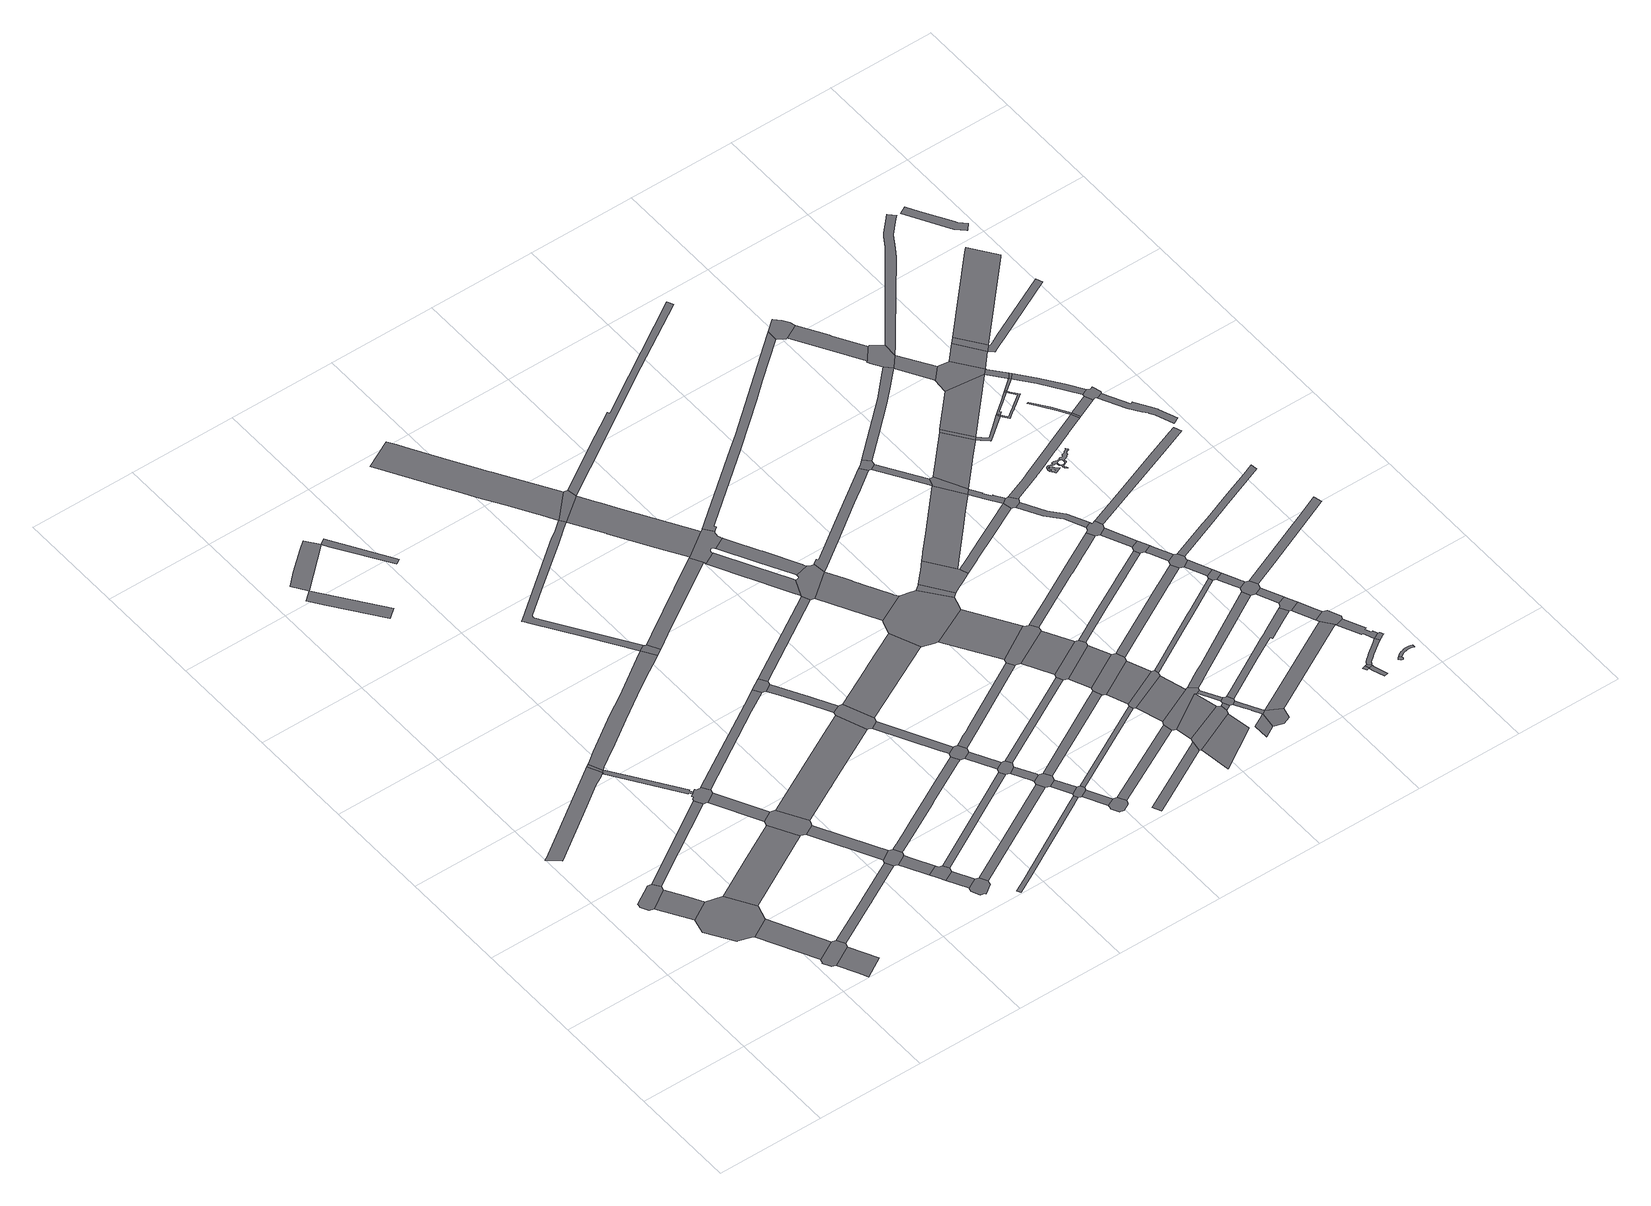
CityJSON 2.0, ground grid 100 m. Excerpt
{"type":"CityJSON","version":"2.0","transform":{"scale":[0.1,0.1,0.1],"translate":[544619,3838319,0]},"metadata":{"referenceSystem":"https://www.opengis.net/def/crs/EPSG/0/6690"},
"CityObjects":{
"road1":{"type":"Road","geometry":[{"type":"MultiSurface","lod":"1","boundaries":[[[0,1,2,3,4,5,6,7,8,9,10]]]}]},
"road2":{"type":"Road","attributes":{"RoadStructureAttribute.sectionType":"1"},"geometry":[{"type":"MultiSurface","lod":"1","boundaries":[[[11,7,6,12,13,14]]]}]},
"road3":{"type":"Road","geometry":[{"type":"MultiSurface","lod":"1","boundaries":[[[15,16,14,13,17,18,19,20,21,22,23,24,25,26,27,28]]]}]},
"road4":{"type":"Road","attributes":{"RoadStructureAttribute.sectionType":"1"},"geometry":[{"type":"MultiSurface","lod":"1","boundaries":[[[24,23,29,30]]]}]},
"road5":{"type":"Road","geometry":[{"type":"MultiSurface","lod":"1","boundaries":[[[30,29,31,32,33,34,35,36,37,38,39,40]]]}]},
"road6":{"type":"Road","attributes":{"RoadStructureAttribute.sectionType":"1"},"geometry":[{"type":"MultiSurface","lod":"1","boundaries":[[[41,42,43,44,45,46,47,48,49,50,51,52,53]]]}]},
"road7":{"type":"Road","attributes":{"RoadStructureAttribute.sectionType":"1"},"geometry":[{"type":"MultiSurface","lod":"1","boundaries":[[[37,36,54,55,56]]]}]},
"road8":{"type":"Road","attributes":{"RoadStructureAttribute.sectionType":"1"},"geometry":[{"type":"MultiSurface","lod":"1","boundaries":[[[57,58,59,10,9,60,61]]]}]},
"road9":{"type":"Road","attributes":{"RoadStructureAttribute.sectionType":"1"},"geometry":[{"type":"MultiSurface","lod":"1","boundaries":[[[62,63,28,27,64]]]}]},
"road10":{"type":"Road","geometry":[{"type":"MultiSurface","lod":"1","boundaries":[[[65,41,53,66]]]}]},
"road11":{"type":"Road","attributes":{"RoadStructureAttribute.sectionType":"1"},"geometry":[{"type":"MultiSurface","lod":"1","boundaries":[[[67,68,69,40,39,70,71,72,73]]]}]},
"road12":{"type":"Road","attributes":{"RoadStructureAttribute.sectionType":"7"},"geometry":[{"type":"MultiSurface","lod":"1","boundaries":[[[74,75,76,77,78,66,53,79,80,81,82,83,84]]]}]},
"road13":{"type":"Road","geometry":[{"type":"MultiSurface","lod":"1","boundaries":[[[85,86,87,88,89,90,84,83,91,92,93,94,95,57,61,96,97,98,99,100,101,102]]]}]},
"road14":{"type":"Road","attributes":{"RoadStructureAttribute.sectionType":"1"},"geometry":[{"type":"MultiSurface","lod":"1","boundaries":[[[98,97,103,104]]]}]},
"road15":{"type":"Road","attributes":{"RoadStructureAttribute.sectionType":"1"},"geometry":[{"type":"MultiSurface","lod":"1","boundaries":[[[105,106,107,108,109]]]}]},
"road16":{"type":"Road","geometry":[{"type":"MultiSurface","lod":"1","boundaries":[[[110,111,104,103,112,113,62,64,114,115,116,117,118,119,120]]]}]},
"road17":{"type":"Road","attributes":{"RoadStructureAttribute.sectionType":"1"},"geometry":[{"type":"MultiSurface","lod":"1","boundaries":[[[121,122,123,124,108,125]]]}]},
"road18":{"type":"Road","attributes":{"RoadStructureAttribute.sectionType":"1"},"geometry":[{"type":"MultiSurface","lod":"1","boundaries":[[[126,116,115,127,128]]]}]},
"road19":{"type":"Road","geometry":[{"type":"MultiSurface","lod":"1","boundaries":[[[129,128,127,130,67,73,131,132,133,134,135,136]]]}]},
"road20":{"type":"Road","attributes":{"RoadStructureAttribute.sectionType":"1"},"geometry":[{"type":"MultiSurface","lod":"1","boundaries":[[[137,133,132,138,139,140]]]}]},
"road21":{"type":"Road","attributes":{"RoadStructureAttribute.sectionType":"1"},"geometry":[{"type":"MultiSurface","lod":"1","boundaries":[[[141,142,143,144,145,146,147,65,66,148,149,150,151,152,153,154,155,156]]]}]},
"road22":{"type":"Road","geometry":[{"type":"MultiSurface","lod":"1","boundaries":[[[157,158,159,140,139,160,161,162,163,164,165,166]]]}]},
"road23":{"type":"Road","attributes":{"RoadStructureAttribute.sectionType":"1"},"geometry":[{"type":"MultiSurface","lod":"1","boundaries":[[[162,161,167,168]]]}]},
"road24":{"type":"Road","geometry":[{"type":"MultiSurface","lod":"1","boundaries":[[[169,168,167,170,171,172,173,174,175,176,177,178,179]]]}]},
"road25":{"type":"Road","attributes":{"RoadStructureAttribute.sectionType":"1"},"geometry":[{"type":"MultiSurface","lod":"1","boundaries":[[[180,181,182,183,125]]]}]},
"road26":{"type":"Road","attributes":{"RoadStructureAttribute.sectionType":"1"},"geometry":[{"type":"MultiSurface","lod":"1","boundaries":[[[184,185,186,187,102,101,188,189,190,191]]]}]},
"road27":{"type":"Road","attributes":{"RoadStructureAttribute.sectionType":"1"},"geometry":[{"type":"MultiSurface","lod":"1","boundaries":[[[192,193,194,120,119,195,196,197,198,199]]]}]},
"road28":{"type":"Road","attributes":{"RoadStructureAttribute.sectionType":"1"},"geometry":[{"type":"MultiSurface","lod":"1","boundaries":[[[200,201,202,203,204,205,206,207,208,209,210,211,212,213,214,136,135,215,216,217,218,219,220,221,222,223,224]]]}]},
"road29":{"type":"Road","attributes":{"RoadStructureAttribute.sectionType":"1"},"geometry":[{"type":"MultiSurface","lod":"1","boundaries":[[[225,226,166,165,227]]]}]},
"road30":{"type":"Road","geometry":[{"type":"MultiSurface","lod":"1","boundaries":[[[228,229,230,141,156,231,232]]]}]},
"road31":{"type":"Road","attributes":{"RoadStructureAttribute.sectionType":"1"},"geometry":[{"type":"MultiSurface","lod":"1","boundaries":[[[233,179,178,234]]]}]},
"road32":{"type":"Road","attributes":{"RoadStructureAttribute.sectionType":"1"},"geometry":[{"type":"MultiSurface","lod":"1","boundaries":[[[235,236,237,238,239,240,241,242,141,230,243,244,245,246,247,248,249,250,251,252,253,254,255,256,257,258]]]}]},
"road33":{"type":"Road","attributes":{"RoadStructureAttribute.sectionType":"1"},"geometry":[{"type":"MultiSurface","lod":"1","boundaries":[[[259,260,261,262,263,264,265,266,267]]]}]},
"road34":{"type":"Road","geometry":[{"type":"MultiSurface","lod":"1","boundaries":[[[268,184,191,269,270,271]]]}]},
"road35":{"type":"Road","attributes":{"RoadStructureAttribute.sectionType":"1"},"geometry":[{"type":"MultiSurface","lod":"1","boundaries":[[[272,273,274,275,270,269,276,277,278,279,280]]]}]},
"road36":{"type":"Road","geometry":[{"type":"MultiSurface","lod":"1","boundaries":[[[281,282,280,279,283,192,199,284,285,286,287,288,289,290,291]]]}]},
"road37":{"type":"Road","attributes":{"RoadStructureAttribute.sectionType":"1"},"geometry":[{"type":"MultiSurface","lod":"1","boundaries":[[[292,293,287,286,294,295,296,297]]]}]},
"road38":{"type":"Road","geometry":[{"type":"MultiSurface","lod":"1","boundaries":[[[297,296,200,224,298,299,300,301,302]]]}]},
"road39":{"type":"Road","attributes":{"RoadStructureAttribute.sectionType":"1"},"geometry":[{"type":"MultiSurface","lod":"1","boundaries":[[[303,304,305,306,307,232,231,308,309,310]]]}]},
"road40":{"type":"Road","attributes":{"RoadStructureAttribute.sectionType":"1"},"geometry":[{"type":"MultiSurface","lod":"1","boundaries":[[[299,298,311,312]]]}]},
"road41":{"type":"Road","geometry":[{"type":"MultiSurface","lod":"1","boundaries":[[[312,311,313,225,227,314,315,316,317,318,319]]]}]},
"road42":{"type":"Road","attributes":{"RoadStructureAttribute.sectionType":"1"},"geometry":[{"type":"MultiSurface","lod":"1","boundaries":[[[320,316,315,321,322,323]]]}]},
"road43":{"type":"Road","attributes":{"function":"3","RoadStructureAttribute.sectionType":"1"},"geometry":[{"type":"MultiSurface","lod":"1","boundaries":[[[324,325,326,327,328,329,330,331,332,333,334,335,336,337,338,339,340]]]}]},
"road44":{"type":"Road","geometry":[{"type":"MultiSurface","lod":"1","boundaries":[[[323,322,341,233,234,342,343,344,345,346]]]}]},
"road45":{"type":"Road","attributes":{"RoadStructureAttribute.sectionType":"1"},"geometry":[{"type":"MultiSurface","lod":"1","boundaries":[[[344,343,347,348]]]}]},
"road46":{"type":"Road","attributes":{"RoadStructureAttribute.sectionType":"1"},"geometry":[{"type":"MultiSurface","lod":"1","boundaries":[[[349,350,351,268,271,352]]]}]},
"road47":{"type":"Road","geometry":[{"type":"MultiSurface","lod":"1","boundaries":[[[348,347,259,267,353,354,355,356,357]]]}]},
"road48":{"type":"Road","attributes":{"RoadStructureAttribute.sectionType":"1"},"geometry":[{"type":"MultiSurface","lod":"1","boundaries":[[[355,354,358,359]]]}]},
"road49":{"type":"Road","geometry":[{"type":"MultiSurface","lod":"1","boundaries":[[[360,359,358,361,362,363,364,365,366,367,368,369,370,371]]]}]},
"road50":{"type":"Road","attributes":{"RoadStructureAttribute.sectionType":"1"},"geometry":[{"type":"MultiSurface","lod":"1","boundaries":[[[372,373,374,375,291,290,376,377]]]}]},
"road51":{"type":"Road","geometry":[{"type":"MultiSurface","lod":"1","boundaries":[[[340,339,235,258,378,379]]]}]},
"road52":{"type":"Road","attributes":{"function":"3","RoadStructureAttribute.sectionType":"1"},"geometry":[{"type":"MultiSurface","lod":"1","boundaries":[[[380,381,382,383,378,258,384,385,386,387,388,389,390]]]}]},
"road53":{"type":"Road","attributes":{"RoadStructureAttribute.sectionType":"1"},"geometry":[{"type":"MultiSurface","lod":"1","boundaries":[[[391,392,393,394,395,396,302,301,397,398]]]}]},
"road54":{"type":"Road","geometry":[{"type":"MultiSurface","lod":"1","boundaries":[[[399,400,401,402,403,404,405,406,407,408,409,410]]]}]},
"road55":{"type":"Road","attributes":{"RoadStructureAttribute.sectionType":"1"},"geometry":[{"type":"MultiSurface","lod":"1","boundaries":[[[411,412,319,318,413,414,415]]]}]},
"road56":{"type":"Road","geometry":[{"type":"MultiSurface","lod":"1","boundaries":[[[416,417,418,390,389,419,303,310,420,421,422,403,402,423,424,425,426,427,428,429,430,431,432,433,434,435,436,437,438,439,440,441,442,443,444,445]]]}]},
"road57":{"type":"Road","attributes":{"RoadStructureAttribute.sectionType":"1"},"geometry":[{"type":"MultiSurface","lod":"1","boundaries":[[[446,447,448,346,345,449,450,451]]]}]},
"road58":{"type":"Road","attributes":{"RoadStructureAttribute.sectionType":"1"},"geometry":[{"type":"MultiSurface","lod":"1","boundaries":[[[452,453,357,356,454]]]}]},
"road59":{"type":"Road","attributes":{"RoadStructureAttribute.sectionType":"1"},"geometry":[{"type":"MultiSurface","lod":"1","boundaries":[[[455,456,371,370,457]]]}]},
"road60":{"type":"Road","attributes":{"RoadStructureAttribute.sectionType":"1"},"geometry":[{"type":"MultiSurface","lod":"1","boundaries":[[[458,459,460,461,462,463]]]}]},
"road61":{"type":"Road","geometry":[{"type":"MultiSurface","lod":"1","boundaries":[[[464,465,466,467,468,469,470,471,472,473,434,433,474,475,476,477,478]]]}]},
"road62":{"type":"Road","geometry":[{"type":"MultiSurface","lod":"1","boundaries":[[[479,480,481,482,483,484,478,477,485,486,487,488,489,490,410,409,349,352,491,492,493]]]}]},
"road63":{"type":"Road","attributes":{"function":"3","RoadStructureAttribute.sectionType":"1"},"geometry":[{"type":"MultiSurface","lod":"1","boundaries":[[[494,495,496,497,498,499,500,501,492,491,502,503]]]}]},
"road64":{"type":"Road","geometry":[{"type":"MultiSurface","lod":"1","boundaries":[[[504,503,502,505,506,372,377,507,508,509,510,511,512]]]}]},
"road65":{"type":"Road","attributes":{"function":"3","RoadStructureAttribute.sectionType":"1"},"geometry":[{"type":"MultiSurface","lod":"1","boundaries":[[[509,508,513,514]]]}]},
"road66":{"type":"Road","geometry":[{"type":"MultiSurface","lod":"1","boundaries":[[[515,516,514,513,517,518,391,398,519,520,521,522,523]]]}]},
"road67":{"type":"Road","attributes":{"function":"3","RoadStructureAttribute.sectionType":"1"},"geometry":[{"type":"MultiSurface","lod":"1","boundaries":[[[521,520,524,525]]]}]},
"road68":{"type":"Road","attributes":{"RoadStructureAttribute.sectionType":"1"},"geometry":[{"type":"MultiSurface","lod":"1","boundaries":[[[526,527,512,511,528]]]}]},
"road69":{"type":"Road","geometry":[{"type":"MultiSurface","lod":"1","boundaries":[[[525,524,411,415,529,530,531,532,533]]]}]},
"road70":{"type":"Road","attributes":{"function":"3","RoadStructureAttribute.sectionType":"1"},"geometry":[{"type":"MultiSurface","lod":"1","boundaries":[[[534,535,536,537,538]]]}]},
"road71":{"type":"Road","attributes":{"function":"3","RoadStructureAttribute.sectionType":"1"},"geometry":[{"type":"MultiSurface","lod":"1","boundaries":[[[531,530,539,540]]]}]},
"road72":{"type":"Road","geometry":[{"type":"MultiSurface","lod":"1","boundaries":[[[541,542,458,463,536,535,543,544]]]}]},
"road73":{"type":"Road","geometry":[{"type":"MultiSurface","lod":"1","boundaries":[[[545,540,539,446,451,546,547,548,549,550]]]}]},
"road74":{"type":"Road","attributes":{"function":"3","RoadStructureAttribute.sectionType":"1"},"geometry":[{"type":"MultiSurface","lod":"1","boundaries":[[[548,547,551,552]]]}]},
"road75":{"type":"Road","attributes":{"function":"3","RoadStructureAttribute.sectionType":"1"},"geometry":[{"type":"MultiSurface","lod":"1","boundaries":[[[553,554,555,556]]]}]},
"road76":{"type":"Road","geometry":[{"type":"MultiSurface","lod":"1","boundaries":[[[552,551,452,454,554,553,557,558]]]}]},
"road77":{"type":"Road","attributes":{"function":"3","RoadStructureAttribute.sectionType":"1"},"geometry":[{"type":"MultiSurface","lod":"1","boundaries":[[[559,560,561,562,542,541]]]}]},
"road78":{"type":"Road","geometry":[{"type":"MultiSurface","lod":"1","boundaries":[[[563,564,556,555,455,457,565,562,561,566,567,568,569]]]}]},
"road79":{"type":"Road","geometry":[{"type":"MultiSurface","lod":"1","boundaries":[[[570,571,572,526,528,573,574,575,576,577,578]]]}]},
"road80":{"type":"Road","attributes":{"RoadStructureAttribute.sectionType":"1"},"geometry":[{"type":"MultiSurface","lod":"1","boundaries":[[[579,580,581,582,583,584,585,493,492,586,587,588,589,590,591,592,593]]]}]},
"road81":{"type":"Road","attributes":{"RoadStructureAttribute.sectionType":"1"},"geometry":[{"type":"MultiSurface","lod":"1","boundaries":[[[594,595,596,597,598,599,379,378,600,601,602,603]]]}]},
"road82":{"type":"Road","attributes":{"RoadStructureAttribute.sectionType":"1"},"geometry":[{"type":"MultiSurface","lod":"1","boundaries":[[[604,544,543,605]]]}]},
"road83":{"type":"Road","attributes":{"RoadStructureAttribute.sectionType":"1"},"geometry":[{"type":"MultiSurface","lod":"1","boundaries":[[[606,607,608,609,610,611]]]}]},
"road84":{"type":"Road","geometry":[{"type":"MultiSurface","lod":"1","boundaries":[[[612,613,567,566,614,615,616,617,618]]]}]},
"road85":{"type":"Road","geometry":[{"type":"MultiSurface","lod":"1","boundaries":[[[619,620,618,617,604,605,621,622,623,624]]]}]},
"road86":{"type":"Road","attributes":{"RoadStructureAttribute.sectionType":"1"},"geometry":[{"type":"MultiSurface","lod":"1","boundaries":[[[625,622,621,626,627,628,606,629]]]}]},
"road87":{"type":"Road","geometry":[{"type":"MultiSurface","lod":"1","boundaries":[[[629,606,611,630,631,632]]]}]},
"road88":{"type":"Road","attributes":{"RoadStructureAttribute.sectionType":"1"},"geometry":[{"type":"MultiSurface","lod":"1","boundaries":[[[633,634,635,636,637,638,639,640,416,445,641,642,643,644,645,646,647,648,649,650]]]}]},
"road89":{"type":"Road","attributes":{"RoadStructureAttribute.sectionType":"1"},"geometry":[{"type":"MultiSurface","lod":"1","boundaries":[[[651,652,653,654,655,570,578,656,657,658,659,660]]]}]},
"road90":{"type":"Road","attributes":{"RoadStructureAttribute.sectionType":"1"},"geometry":[{"type":"MultiSurface","lod":"1","boundaries":[[[661,662,663,664,523,522,665,666,667,668,669,670,671,672]]]}]},
"road91":{"type":"Road","attributes":{"RoadStructureAttribute.sectionType":"1"},"geometry":[{"type":"MultiSurface","lod":"1","boundaries":[[[673,674,675,676,677,678,576,575,679,680,681,682]]]}]},
"road92":{"type":"Road","attributes":{"RoadStructureAttribute.sectionType":"1"},"geometry":[{"type":"MultiSurface","lod":"1","boundaries":[[[683,684,685,686,687,533,532,688,689,690,691,692]]]}]},
"road93":{"type":"Road","geometry":[{"type":"MultiSurface","lod":"1","boundaries":[[[693,694,579,593,695,696,697,698,699,700,701,702,703]]]}]},
"road94":{"type":"Road","attributes":{"RoadStructureAttribute.sectionType":"1"},"geometry":[{"type":"MultiSurface","lod":"1","boundaries":[[[704,705,706,707,550,549,708,709,710]]]}]},
"road95":{"type":"Road","attributes":{"RoadStructureAttribute.sectionType":"1"},"geometry":[{"type":"MultiSurface","lod":"1","boundaries":[[[711,712,713,714,715,716,558,557,717,718,719,720,721]]]}]},
"road96":{"type":"Road","attributes":{"RoadStructureAttribute.sectionType":"1"},"geometry":[{"type":"MultiSurface","lod":"1","boundaries":[[[722,723,724,725,726,727,728,729,730,563,569,731,732,733,734]]]}]},
"road97":{"type":"Road","attributes":{"RoadStructureAttribute.sectionType":"1"},"geometry":[{"type":"MultiSurface","lod":"1","boundaries":[[[735,701,700,736,737,738,739]]]}]},
"road98":{"type":"Road","attributes":{"RoadStructureAttribute.sectionType":"1"},"geometry":[{"type":"MultiSurface","lod":"1","boundaries":[[[740,741,742,743,744,745,746,624,623,747,748,749,750,751]]]}]},
"road99":{"type":"Road","geometry":[{"type":"MultiSurface","lod":"1","boundaries":[[[752,739,738,651,660,753,754]]]}]},
"road100":{"type":"Road","attributes":{"RoadStructureAttribute.sectionType":"1"},"geometry":[{"type":"MultiSurface","lod":"1","boundaries":[[[755,756,757,629,632,758,759]]]}]},
"road101":{"type":"Road","attributes":{"RoadStructureAttribute.sectionType":"1"},"geometry":[{"type":"MultiSurface","lod":"1","boundaries":[[[760,761,762,763,764,765,766,767,753,660,768,673,769]]]}]},
"road102":{"type":"Road","geometry":[{"type":"MultiSurface","lod":"1","boundaries":[[[770,769,673,682,771,772,773,774,775,776,777,778]]]}]},
"road103":{"type":"Road","attributes":{"RoadStructureAttribute.sectionType":"1"},"geometry":[{"type":"MultiSurface","lod":"1","boundaries":[[[779,780,774,773,781,782,783,784,785]]]}]},
"road104":{"type":"Road","attributes":{"RoadStructureAttribute.sectionType":"1"},"geometry":[{"type":"MultiSurface","lod":"1","boundaries":[[[786,754,753,787,788,789,790]]]}]},
"road105":{"type":"Road","geometry":[{"type":"MultiSurface","lod":"1","boundaries":[[[791,785,784,792,661,672,793,794,795,796,797]]]}]},
"road106":{"type":"Road","geometry":[{"type":"MultiSurface","lod":"1","boundaries":[[[798,799,800,801]]]}]},
"road107":{"type":"Road","attributes":{"RoadStructureAttribute.sectionType":"1"},"geometry":[{"type":"MultiSurface","lod":"1","boundaries":[[[802,803,804,693,703,805,806,807,808,809]]]}]},
"road108":{"type":"Road","attributes":{"RoadStructureAttribute.sectionType":"1"},"geometry":[{"type":"MultiSurface","lod":"1","boundaries":[[[794,793,810,811]]]}]},
"road109":{"type":"Road","attributes":{"RoadStructureAttribute.sectionType":"1"},"geometry":[{"type":"MultiSurface","lod":"1","boundaries":[[[812,813,814,801,815,816,817,818]]]}]},
"road110":{"type":"Road","geometry":[{"type":"MultiSurface","lod":"1","boundaries":[[[811,810,819,820,683,692,821,822,823]]]}]},
"road111":{"type":"Road","geometry":[{"type":"MultiSurface","lod":"1","boundaries":[[[824,798,801,814,825]]]}]},
"road112":{"type":"Road","attributes":{"RoadStructureAttribute.sectionType":"1"},"geometry":[{"type":"MultiSurface","lod":"1","boundaries":[[[826,827,823,822,828,829,830,831,832]]]}]},
"road113":{"type":"Road","geometry":[{"type":"MultiSurface","lod":"1","boundaries":[[[832,831,833,704,710,834,835,836,837,838]]]}]},
"road114":{"type":"Road","attributes":{"RoadStructureAttribute.sectionType":"1"},"geometry":[{"type":"MultiSurface","lod":"1","boundaries":[[[839,840,835,834,841,842,843]]]}]},
"road115":{"type":"Road","geometry":[{"type":"MultiSurface","lod":"1","boundaries":[[[843,842,711,721,844,845,846]]]}]},
"road116":{"type":"Road","attributes":{"RoadStructureAttribute.sectionType":"1"},"geometry":[{"type":"MultiSurface","lod":"1","boundaries":[[[847,848,849,846,845,850,851,852]]]}]},
"road117":{"type":"Road","geometry":[{"type":"MultiSurface","lod":"1","boundaries":[[[853,852,851,854,855,722,734,856,857,858,859,860]]]}]},
"road118":{"type":"Road","attributes":{"RoadStructureAttribute.sectionType":"1"},"geometry":[{"type":"MultiSurface","lod":"1","boundaries":[[[861,862,863,864,865,866,824,825,867,868,869,870,871,872,873]]]}]},
"road119":{"type":"Road","geometry":[{"type":"MultiSurface","lod":"1","boundaries":[[[874,786,790,875]]]}]},
"road120":{"type":"Road","attributes":{"RoadStructureAttribute.sectionType":"1"},"geometry":[{"type":"MultiSurface","lod":"1","boundaries":[[[857,856,876,877]]]}]},
"road121":{"type":"Road","geometry":[{"type":"MultiSurface","lod":"1","boundaries":[[[877,876,878,879,740,751,880,881,882,883]]]}]},
"road122":{"type":"Road","attributes":{"RoadStructureAttribute.sectionType":"1"},"geometry":[{"type":"MultiSurface","lod":"1","boundaries":[[[884,881,880,885,886]]]}]},
"road123":{"type":"Road","geometry":[{"type":"MultiSurface","lod":"1","boundaries":[[[887,888,889,890,891,892,893,894,895,896,897]]]}]},
"road124":{"type":"Road","geometry":[{"type":"MultiSurface","lod":"1","boundaries":[[[898,886,885,755,759,899,900,901,902,903]]]}]},
"road125":{"type":"Road","attributes":{"RoadStructureAttribute.sectionType":"1"},"geometry":[{"type":"MultiSurface","lod":"1","boundaries":[[[904,905,906,907,908,900,899,909,910,911,861,912]]]}]},
"road126":{"type":"Road","geometry":[{"type":"MultiSurface","lod":"1","boundaries":[[[913,633,650,914,915,916,917,918,919]]]}]},
"road127":{"type":"Road","attributes":{"RoadStructureAttribute.sectionType":"1"},"geometry":[{"type":"MultiSurface","lod":"1","boundaries":[[[920,921,922,923,924,925,926,927,928,929,930,887,897,931,932,933,934,935,936,937,938,939,940,941,942,943,944]]]}]},
"road128":{"type":"Road","geometry":[{"type":"MultiSurface","lod":"1","boundaries":[[[912,861,873,945,946,947,948,949]]]}]},
"road129":{"type":"Road","attributes":{"RoadStructureAttribute.sectionType":"1"},"geometry":[{"type":"MultiSurface","lod":"1","boundaries":[[[950,951,952,953,875,790,954,955,956,957,958]]]}]},
"road130":{"type":"Road","attributes":{"RoadStructureAttribute.sectionType":"1"},"geometry":[{"type":"MultiSurface","lod":"1","boundaries":[[[959,960,961,962,963,964,778,777,965,966,967,968,969,970,971,972,973,974,975,976,977]]]}]},
"road131":{"type":"Road","attributes":{"RoadStructureAttribute.sectionType":"7"},"geometry":[{"type":"MultiSurface","lod":"1","boundaries":[[[978,979,917,916,980,981,982,983]]]}]},
"road132":{"type":"Road","geometry":[{"type":"MultiSurface","lod":"1","boundaries":[[[984,985,986,987,988,989,990,991,992,993,994,995,996,997,998,999,1000,1001,1002,1003,1004,1005,1006,1007,1008,1009,1010,1011,1012,1013,1014,1015,1016,1017,1018,1019,1020,1021,1022,1023,1024,1025,1026,1027,1028,1029,1030,1031,1032,1033,1034,1035,1036,1037,1038,1039,1040,1041,1042,1043,1044,1045,1046,1047,1048,1049,1050,1051,1052,1053,1054,1055,1056,1057,1058,1059,1060,1061,1062,1063,1064,1065,1066,1067,1068,1069,1070,1071,1072,1073,1074,1075,1076,1077,1078,1079,1080,1081,1082,1083,1084,1085,1086,1087,1088,1089,1090,1091,1092,1093,1094,1095,1096,1097,1098,1099,1100,1101,1102,1103,1104,1105,1106,1107,1108,1109,1110,1111,1112,1113,1114,1115,1116,1117,1118,1119,1120,1121,1122,1123,1124,1125,1126,1127,1128,1129,1130,1131,1132,1133,1134,1135,1136,1137,1138,1139,1140,1141,1142,1143,1144,1145,1146,1147,1148,1149,1150,1151],[1152,1153,1154,1155,1156,1157,1158,1159,1160,1161,1162,1163,1164,1165,1166,1167,1168,1169,1170,1171,1172,1173,1174,1175,1176,1177,1178,1179,1180,1181,1182,1183,1184]]]}]},
"road133":{"type":"Road","attributes":{"RoadStructureAttribute.sectionType":"1"},"geometry":[{"type":"MultiSurface","lod":"1","boundaries":[[[1185,874,875,1186,1187,1188,1189,1190]]]}]},
"road134":{"type":"Road","geometry":[{"type":"MultiSurface","lod":"1","boundaries":[[[1191,1192,983,982,1193,1194,802,809,1195,1196,1197]]]}]},
"road135":{"type":"Road","geometry":[{"type":"MultiSurface","lod":"1","boundaries":[[[1198,950,958,1199]]]}]},
"road136":{"type":"Road","attributes":{"RoadStructureAttribute.sectionType":"1"},"geometry":[{"type":"MultiSurface","lod":"1","boundaries":[[[1200,1195,809,1201,1202,1203,1204]]]}]},
"road137":{"type":"Road","attributes":{"RoadStructureAttribute.sectionType":"1"},"geometry":[{"type":"MultiSurface","lod":"1","boundaries":[[[1205,1206,1207,1208,1209,797,796,1210,1211,1212]]]}]},
"road138":{"type":"Road","attributes":{"RoadStructureAttribute.sectionType":"1"},"geometry":[{"type":"MultiSurface","lod":"1","boundaries":[[[1213,1214,1215,1198,1199,1216,1217,1218,1219,1220]]]}]},
"road139":{"type":"Road","attributes":{"RoadStructureAttribute.sectionType":"1"},"geometry":[{"type":"MultiSurface","lod":"1","boundaries":[[[1221,1222,1223,1224,1225,1226,1227,1228,1220,1229,1230,1231,1232,1233,1234,1235,1199,958]]]}]},
"road140":{"type":"Road","attributes":{"RoadStructureAttribute.sectionType":"1"},"geometry":[{"type":"MultiSurface","lod":"1","boundaries":[[[1236,1237,1238,1239,1240,838,837,1241,1242,1243,1244]]]}]},
"road141":{"type":"Road","geometry":[{"type":"MultiSurface","lod":"1","boundaries":[[[1245,1204,1203,1246,1185,1190,1247,1248]]]}]},
"road142":{"type":"Road","attributes":{"RoadStructureAttribute.sectionType":"1"},"geometry":[{"type":"MultiSurface","lod":"1","boundaries":[[[1249,1250,1251,1252,1253,1254,860,859,1255,1256,1257,1258]]]}]},
"road143":{"type":"Road","geometry":[{"type":"MultiSurface","lod":"1","boundaries":[[[1259,1213,1220,1228]]]}]},
"road144":{"type":"Road","geometry":[{"type":"MultiSurface","lod":"1","boundaries":[[[1260,1261,1262,1263,1264,1265,959,1266]]]}]},
"road145":{"type":"Road","attributes":{"RoadStructureAttribute.sectionType":"1"},"geometry":[{"type":"MultiSurface","lod":"1","boundaries":[[[1267,1259,1228,1268,1269]]]}]},
"road146":{"type":"Road","geometry":[{"type":"MultiSurface","lod":"1","boundaries":[[[1266,959,977,1270]]]}]},
"road147":{"type":"Road","attributes":{"RoadStructureAttribute.sectionType":"1"},"geometry":[{"type":"MultiSurface","lod":"1","boundaries":[[[1271,1272,1247,1190,1273,1267,1274]]]}]},
"road148":{"type":"Road","attributes":{"RoadStructureAttribute.sectionType":"1"},"geometry":[{"type":"MultiSurface","lod":"1","boundaries":[[[1275,1248,1247,1276]]]}]},
"road149":{"type":"Road","geometry":[{"type":"MultiSurface","lod":"1","boundaries":[[[1274,1267,1269,1277]]]}]},
"road150":{"type":"Road","attributes":{"RoadStructureAttribute.sectionType":"1"},"geometry":[{"type":"MultiSurface","lod":"1","boundaries":[[[1278,1279,1266,1270,1280]]]}]},
"road151":{"type":"Road","geometry":[{"type":"MultiSurface","lod":"1","boundaries":[[[1281,1275,1276,1282,1283]]]}]},
"road152":{"type":"Road","attributes":{"RoadStructureAttribute.sectionType":"1"},"geometry":[{"type":"MultiSurface","lod":"1","boundaries":[[[1284,1285,1277,1269,1286,1287,1288]]]}]},
"road153":{"type":"Road","geometry":[{"type":"MultiSurface","lod":"1","boundaries":[[[1289,1290,1291,1288,1287,1292,1278,1280,1293,1294,1295,1296,1297,1298,1299]]]}]},
"road154":{"type":"Road","attributes":{"RoadStructureAttribute.sectionType":"1"},"geometry":[{"type":"MultiSurface","lod":"1","boundaries":[[[1300,1301,1302,1303,1304,1305,1306,1307,1308,1309,1310,1311,1312,1313,1314,1315,1197,1196,1316,1317,1318,1319,1320,1321,1322,1323,1324]]]}]},
"road155":{"type":"Road","attributes":{"RoadStructureAttribute.sectionType":"1"},"geometry":[{"type":"MultiSurface","lod":"1","boundaries":[[[1325,1326,1327,1328,1329,1330,1331,1332,1296,1295,1333,1334,1335,1336,1337,1338,1339]]]}]},
"road156":{"type":"Road","attributes":{"RoadStructureAttribute.sectionType":"1"},"geometry":[{"type":"MultiSurface","lod":"1","boundaries":[[[1340,1341,1342,1343,1344,1345,1283,1282,1346,1347,1348,1349,1350]]]}]},
"road157":{"type":"Road","attributes":{"RoadStructureAttribute.sectionType":"1"},"geometry":[{"type":"MultiSurface","lod":"1","boundaries":[[[1351,1352,1281,1283,1353,1354]]]}]},
"road158":{"type":"Road","attributes":{"RoadStructureAttribute.sectionType":"1"},"geometry":[{"type":"MultiSurface","lod":"1","boundaries":[[[1355,1356,1357,1358,1359,1360,1361,1362,1363,1364,1365]]]}]}
},
"vertices":[
[476,1876,0],[289,1761,0],[289,1758,0],[286,1743,0],[283,1723,0],[319,1653,0],[362,1643,0],[547,1765,0],[550,1776,0],[555,1804,0],[511,1871,0],
[634,1620,0],[378,1618,0],[542,1348,0],[730,1460,0],
[879,1420,0],[731,1459,0],[542,1347,0],[509,1207,0],[508,1202,0],[665,956,0],[672,955,0],[799,916,0],[808,913,0],[997,1017,0],[994,1023,0],[1034,1163,0],[1035,1168,0],[882,1419,0],
[1071,392,0],[1260,497,0],
[1070,388,0],[1061,353,0],[1058,351,0],[1094,279,0],[1097,278,0],[1130,268,0],[1324,376,0],[1325,378,0],[1336,412,0],[1298,484,0],
[892,3216,0],[867,3199,0],[273,2784,0],[16,2607,0],[13,2605,0],[1,2596,0],[106,2509,0],[622,2869,0],[825,3011,0],[909,3059,0],[943,3084,0],[949,3088,0],[951,3090,0],
[1221,95,0],[1261,8,0],[1452,125,0],
[1337,2397,0],[856,2090,0],[845,2083,0],[888,2016,0],[1379,2329,0],
[1633,1834,0],[1258,1626,0],[1775,1578,0],
[917,3233,0],[970,3104,0],
[2124,930,0],[1735,719,0],[1721,712,0],[1759,642,0],[1764,644,0],[1803,666,0],[2162,860,0],
[1377,2509,0],[1386,2515,0],[1110,2915,0],[983,3098,0],[977,3094,0],[957,3082,0],[947,3076,0],[1350,2491,0],[1359,2497,0],[1378,2468,0],[1396,2481,0],
[1467,2480,0],[1462,2480,0],[1449,2482,0],[1442,2483,0],[1433,2481,0],[1422,2496,0],[1354,2451,0],[1362,2436,0],[1359,2428,0],[1355,2426,0],[1344,2420,0],[1411,2320,0],[1416,2319,0],[1511,2377,0],[1512,2384,0],[1517,2414,0],[1518,2417,0],[1472,2482,0],
[1647,1880,0],[1746,1936,0],
[336,5892,0],[648,5473,0],[738,5540,0],[322,6108,0],[236,6032,0],
[1786,1923,0],[1749,1934,0],[1648,1878,0],[1635,1839,0],[1780,1577,0],[1822,1564,0],[1920,1615,0],[1925,1633,0],[1934,1662,0],[1936,1667,0],[1790,1921,0],
[620,6575,0],[543,6514,0],[345,6344,0],[233,6235,0],[712,6457,0],
[2174,1132,0],[2138,966,0],[2232,1022,0],
[2239,1020,0],[2135,959,0],[2193,852,0],[2199,850,0],[2297,904,0],[2298,909,0],[2309,941,0],[2272,1010,0],
[2325,850,0],[2238,777,0],[2328,609,0],[2426,660,0],
[2010,3977,0],[2003,3972,0],[1983,3958,0],[1574,3678,0],[1394,3564,0],[1034,3316,0],[949,3255,0],[992,3129,0],[1022,3149,0],[1078,3186,0],[1218,3281,0],[1453,3439,0],[1691,3599,0],[1861,3713,0],[2057,3833,0],[2089,3853,0],
[2472,627,0],[2444,635,0],[2438,636,0],[2365,537,0],[2395,482,0],[2492,533,0],[2494,541,0],[2501,571,0],[2503,572,0],[2475,626,0],
[2491,301,0],[2588,353,0],
[2589,353,0],[2491,300,0],[2481,263,0],[2515,190,0],[2518,189,0],[2552,180,0],[2560,166,0],[2648,233,0],[2656,270,0],[2660,272,0],[2625,343,0],
[744,6397,0],[1055,5917,0],[1102,5947,0],[764,6490,0],
[2455,3091,0],[2304,2998,0],[1634,2583,0],[1475,2485,0],[1519,2418,0],[2305,2908,0],[2493,3022,0],[2497,3024,0],
[2810,2464,0],[2617,2361,0],[2312,2198,0],[2098,1754,0],[2299,1860,0],[2300,1860,0],[2315,1868,0],[2917,2190,0],
[3257,1543,0],[3214,1520,0],[3084,1450,0],[2944,1374,0],[2917,1359,0],[2844,1320,0],[2802,1297,0],[2761,1275,0],[2566,1169,0],[2431,1096,0],[2338,1046,0],[2331,1042,0],[2323,1038,0],[2323,1039,0],[2274,1011,0],[2317,946,0],[2324,950,0],[2353,963,0],[2369,971,0],[2386,980,0],[2466,1024,0],[2826,1219,0],[2841,1227,0],[3253,1451,0],[3297,1474,0],
[3457,1177,0],[3157,1008,0],[3485,1124,0],
[2071,4000,0],[2070,4003,0],[2067,4006,0],[2149,3891,0],[2089,3998,0],
[3609,887,0],[3647,816,0],
[2372,5517,0],[2280,5442,0],[2211,5398,0],[1483,4828,0],[1458,4810,0],[1463,4803,0],[1498,4750,0],[1755,4365,0],[1706,4555,0],[1659,4626,0],[1614,4695,0],[1559,4778,0],[1560,4789,0],[1561,4796,0],[1563,4810,0],[1790,4986,0],[1862,5042,0],[2106,5231,0],[2201,5304,0],[2272,5359,0],[2280,5366,0],[2326,5402,0],[2350,5421,0],[2407,5467,0],
[3772,606,0],[3711,572,0],[2891,111,0],[2771,46,0],[2790,11,0],[2970,112,0],[3727,535,0],[3731,537,0],[3788,569,0],
[2568,3161,0],[2535,3012,0],[2602,3055,0],[2610,3094,0],
[2786,2725,0],[2766,2761,0],[2744,2800,0],[2663,2946,0],[2586,2919,0],[2593,2907,0],[2696,2722,0],[2818,2502,0],[2889,2538,0],
[2924,2529,0],[2891,2534,0],[2810,2468,0],[2922,2188,0],[2952,2175,0],[2954,2174,0],[3025,2214,0],[3025,2215,0],[3035,2248,0],[3036,2253,0],[2930,2528,0],
[3326,1647,0],[3315,1669,0],[3236,1646,0],[3244,1631,0],[3270,1583,0],[3340,1622,0],
[3335,1461,0],[3404,1500,0],[3403,1502,0],[3417,1541,0],[3378,1611,0],
[2943,4557,0],[2921,4542,0],[2867,4507,0],[2423,4215,0],[2293,4132,0],[2294,3987,0],[2984,4434,0],[3003,4446,0],
[3468,1214,0],[3537,1251,0],
[3458,1178,0],[3487,1123,0],[3522,1111,0],[3590,1152,0],[3588,1156,0],[3605,1192,0],[3575,1243,0],
[3683,978,0],[3613,940,0],[3621,925,0],[3691,963,0],
[2326,6178,0],[2271,6269,0],[2252,6301,0],[2230,6339,0],[2054,6634,0],[1912,6873,0],[1854,6970,0],[1810,7040,0],[1544,6903,0],[1851,6383,0],[1948,6224,0],[2010,6118,0],[2138,5910,0],[2277,5682,0],[2279,5677,0],[2374,5519,0],[2589,5745,0],
[3611,887,0],[3667,810,0],[3687,803,0],[3756,842,0],[3770,884,0],[3731,952,0],
[3779,631,0],[3849,669,0],
[3395,3675,0],[3390,3673,0],[3299,3615,0],[3428,3603,0],
[3814,561,0],[3816,561,0],[3885,599,0],[3897,626,0],[3877,661,0],
[3926,354,0],[3996,391,0],
[4008,388,0],[3924,344,0],[3918,316,0],[3917,315,0],[3955,245,0],[3973,240,0],[3979,238,0],[3991,233,0],[4061,271,0],[4065,283,0],[4074,310,0],[4037,381,0],
[3697,2928,0],[3684,2921,0],[3354,2749,0],[3300,2720,0],[3807,2654,0],[3811,2653,0],
[2647,5645,0],[2628,5737,0],
[2843,5320,0],[2754,5468,0],[2727,5513,0],[2706,5548,0],[2412,5459,0],[2587,5168,0],[2589,5164,0],[2808,4803,0],[2823,4778,0],[2952,4562,0],[3195,4737,0],
[4240,2100,0],[3557,1712,0],[3527,1695,0],[3480,1669,0],[3444,1648,0],[3443,1647,0],[3607,1650,0],[4282,2035,0],
[3460,3860,0],[3455,3871,0],[3297,4167,0],[3128,4486,0],[3011,4423,0],[3043,4365,0],[3180,4100,0],[3182,4095,0],[3334,3808,0],[3371,3738,0],[3397,3689,0],[3466,3852,0],
[4457,1730,0],[4326,1657,0],[4454,1658,0],[4486,1675,0],[4487,1675,0],
[3221,4746,0],[3199,4729,0],[3197,4732,0],[2951,4562,0],[3009,4435,0],[3010,4432,0],[3014,4425,0],[3125,4491,0],[3122,4500,0],[3122,4511,0],[3125,4520,0],[3131,4526,0],[3137,4530,0],[3147,4533,0],[3157,4531,0],[3165,4526,0],[3172,4517,0],[3174,4512,0],[3286,4574,0],[3284,4573,0],[3282,4579,0],[3276,4592,0],[3272,4604,0],[3271,4606,0],[3270,4616,0],[3270,4624,0],[3272,4637,0],[3272,4644,0],[3277,4657,0],[3284,4667,0],
[4599,1434,0],[4594,1431,0],[4482,1369,0],[4496,1285,0],[4521,1299,0],[4627,1357,0],
[4724,1125,0],[4720,1123,0],[4734,1086,0],
[4819,794,0],[4805,787,0],[4830,708,0],
[4884,503,0],[4873,497,0],[4190,124,0],[4227,48,0],[4330,104,0],[4870,399,0],
[3630,3919,0],[3627,3924,0],[3615,3945,0],[3614,3946,0],[3617,3948,0],[3614,3954,0],[3450,4264,0],[3446,4273,0],[3310,4530,0],[3298,4553,0],[3175,4510,0],[3343,4196,0],[3503,3896,0],[3508,3885,0],[3633,3916,0],
[3681,3895,0],[3672,3895,0],[3667,3895,0],[3655,3900,0],[3643,3907,0],[3634,3914,0],[3510,3868,0],[3507,3859,0],[3502,3852,0],[3495,3847,0],[3480,3844,0],[3474,3847,0],[3465,3594,0],[3705,3781,0],[3690,3898,0],
[4009,3208,0],[3988,3244,0],[3979,3261,0],[3860,3488,0],[3849,3508,0],[3823,3558,0],[3815,3574,0],[3791,3619,0],[3743,3070,0],[4010,3206,0],
[4092,3187,0],[3737,3052,0],[3706,2955,0],[3916,2623,0],[3952,2612,0],[4313,2790,0],[4322,2823,0],[4349,2927,0],[4157,3172,0],
[4250,2139,0],[4594,2345,0],
[4636,2318,0],[4599,2337,0],[4247,2126,0],[4241,2102,0],[4286,2037,0],[4326,2025,0],[4676,2215,0],[4683,2254,0],[4640,2321,0],
[4467,1766,0],[4818,1960,0],
[4213,3218,0],[4205,3209,0],[4394,2961,0],
[4523,1661,0],[4524,1659,0],[4870,1860,0],[4880,1899,0],[4850,1950,0],
[5317,476,0],[5299,581,0],[4887,389,0],[4929,94,0],[5337,357,0],
[4609,1471,0],[4960,1667,0],
[5274,699,0],[4898,539,0],[5312,616,0],[5309,685,0],
[4969,1663,0],[4637,1352,0],[4661,1341,0],[5010,1538,0],[5026,1576,0],[4998,1652,0],
[4734,1152,0],[5099,1324,0],
[5125,1242,0],[4757,1075,0],[4832,829,0],[5197,1001,0],
[5133,1275,0],[5125,1316,0],
[5233,878,0],[5228,902,0],[5224,918,0],[4867,692,0],
[5223,1009,0],[5209,1004,0],[4852,699,0],[5237,911,0],[5276,926,0],[5277,930,0],[5283,953,0],
[4390,3404,0],[4322,3329,0],[4303,3310,0],[4444,2988,0],[4517,3025,0],[4603,3070,0],[4576,3146,0],[4568,3161,0],[4567,3163,0],
[4619,4523,0],[4100,4160,0],[3747,3912,0],[3736,3927,0],[3735,3928,0],[3731,3925,0],[3697,3903,0],[3727,3796,0],[3947,3951,0],[3989,3981,0],[4357,4240,0],[4409,4277,0],[4449,4305,0],[4661,4454,0],[4665,4458,0],
[4523,6914,0],[3539,6287,0],[3418,6210,0],[3405,6231,0],[3267,6144,0],[3085,6028,0],[2925,5826,0],[3544,6225,0],[3918,6464,0],[4554,6860,0],
[5338,702,0],[5363,646,0],
[5519,413,0],[5502,404,0],[5498,401,0],[5384,340,0],[5386,192,0],[5495,252,0],
[5365,768,0],[5330,829,0],[5238,908,0],[5295,809,0],[5328,753,0],[5340,731,0],[5375,750,0],
[5400,740,0],[5376,748,0],[5393,640,0],[5427,659,0],[5435,685,0],[5405,738,0],
[5506,519,0],[5437,559,0],[5470,501,0],[5471,499,0],[5555,433,0],
[5586,223,0],[5660,253,0],[5689,359,0],
[4962,6158,0],[4936,6137,0],[4495,5772,0],[4067,5417,0],[3934,5311,0],[3857,5250,0],[3286,4798,0],[3245,4765,0],[3296,4678,0],[3318,4694,0],[3323,4698,0],[3317,4708,0],[3311,4717,0],[3335,4736,0],[4004,5267,0],[4433,5621,0],[4597,5757,0],[4961,6057,0],
[4964,4016,0],[4964,4015,0],[4600,3627,0],[4455,3473,0],[4444,3461,0],[4603,3202,0],[4852,3469,0],[5003,3631,0],[5123,3758,0],[5130,3766,0],
[5619,2857,0],[5395,2734,0],[5339,2703,0],[4859,2439,0],[5246,2561,0],[5260,2569,0],[5272,2575,0],[5343,2614,0],[5396,2643,0],[5434,2664,0],[5526,2714,0],[5658,2786,0],
[5294,3514,0],[5285,3509,0],[5268,3501,0],[5141,3435,0],[4897,3310,0],[4696,3207,0],[4732,3137,0],[4769,3156,0],[5004,3277,0],[5309,3433,0],
[5799,2469,0],[5642,2383,0],[5509,2310,0],[5473,2291,0],[5148,2114,0],[5237,2094,0],[5351,2156,0],[5590,2287,0],[5599,2292,0],[5825,2416,0],
[4694,4584,0],[4656,4548,0],[4671,4459,0],[4675,4458,0],[4679,4458,0],[4682,4457,0],[4686,4455,0],[4688,4452,0],[4741,4482,0],[4742,4486,0],[4748,4524,0],
[5936,2169,0],[5731,2056,0],[5721,2051,0],[5020,1664,0],[5032,1579,0],[5188,1665,0],[5970,2098,0],
[6087,1865,0],[5747,1671,0],[5717,1654,0],[5563,1566,0],[5477,1516,0],[5206,1361,0],[5139,1278,0],[5583,1531,0],[5712,1605,0],[5830,1672,0],[6101,1827,0],
[6204,1583,0],[5803,1348,0],[5455,1145,0],[5407,1117,0],[5317,1065,0],[5315,1064,0],[5313,1063,0],[5240,1020,0],[5226,1010,0],[5336,983,0],[5401,1021,0],[5458,1054,0],[6241,1512,0],
[4980,4104,0],[4929,4072,0],[4961,4021,0],[4964,4017,0],[4990,4088,0],
[6337,1264,0],[6143,1155,0],[6078,1118,0],[6068,1112,0],[6056,1105,0],[6009,1079,0],[5466,773,0],[5845,918,0],[6078,1049,0],[6090,1027,0],[6267,1127,0],[6379,1190,0],
[5024,4087,0],[5171,3811,0],[5030,4087,0],
[6499,950,0],[6438,916,0],[5657,489,0],[5719,375,0],[6576,846,0],
[5336,3561,0],[5290,3634,0],[5286,3641,0],[5274,3635,0],[5230,3705,0],[5236,3709,0],[5175,3805,0],[5173,3807,0],[5217,3634,0],[5342,3552,0],
[5354,3550,0],[5311,3432,0],[5335,3426,0],[5349,3422,0],[5406,3445,0],[5410,3456,0],[5421,3481,0],[5421,3483,0],[5369,3547,0],
[5622,3122,0],[5518,3242,0],[5464,3215,0],[5553,3110,0],[5573,3086,0],[5655,2905,0],[5710,2931,0],
[5369,4448,0],[5387,4041,0],[5419,4076,0],[5530,4194,0],[5544,4209,0],
[5721,2907,0],[5644,2871,0],[5695,2771,0],[5764,2812,0],[5775,2837,0],[5780,2848,0],[5752,2919,0],
[6487,340,0],[6456,329,0],[6470,292,0],[6497,299,0],
[5454,5294,0],[5410,5250,0],[5203,5043,0],[4958,4711,0],[5232,4958,0],[5367,5093,0],[5452,5177,0],[5512,5236,0],
[5815,2508,0],[5888,2541,0],
[6542,274,0],[6537,293,0],[6536,305,0],[6497,288,0],[6503,262,0],[6542,153,0],[6579,166,0],
[5801,2470,0],[5800,2469,0],[5828,2415,0],[5864,2402,0],[5936,2436,0],
[6507,346,0],[6538,316,0],
[5944,2419,0],[5943,2421,0],[5871,2386,0],[5884,2359,0],[5934,2250,0],[5952,2209,0],[6024,2244,0],
[5940,2172,0],[6011,2084,0],[6078,2128,0],[6073,2139,0],[6085,2174,0],[6055,2232,0],
[6121,2034,0],[6102,2075,0],[6089,1911,0],[6097,1893,0],[6170,1926,0],
[6127,1819,0],[6133,1818,0],[6205,1851,0],
[6284,1676,0],[6282,1681,0],[6264,1720,0],[6198,1675,0],[6222,1625,0],[6292,1659,0],
[6293,1658,0],[6222,1624,0],[6208,1585,0],[6279,1499,0],[6349,1534,0],[6348,1536,0],[6362,1573,0],[6327,1645,0],
[6730,535,0],[6695,504,0],[6596,431,0],[6563,405,0],[6540,385,0],[6521,366,0],[6543,327,0],[6552,341,0],[6567,356,0],[6588,374,0],[6620,399,0],[6740,485,0],[6755,494,0],
[5393,4474,0],[5567,4235,0],
[6365,1308,0],[6440,1335,0],
[6356,1287,0],[6350,1272,0],[6396,1184,0],[6490,1227,0],[6453,1308,0],[6449,1317,0],
[6550,1093,0],[6485,982,0],[6581,1024,0],
[6763,260,0],[6748,246,0],[6738,236,0],[6756,218,0],[6762,218,0],[6767,217,0],[6772,213,0],[6783,224,0],[6780,229,0],[6779,234,0],[6779,241,0],
[6605,1016,0],[6580,837,0],[6657,862,0],[6664,878,0],[6671,893,0],[6620,1011,0],
[6771,608,0],[6755,608,0],[6753,608,0],[6730,659,0],[6746,666,0],[6677,632,0],[6677,631,0],[6691,636,0],[6788,565,0],
[5075,6251,0],[5031,6010,0],[5036,6015,0],[5043,6014,0],[5178,6089,0],[5164,6142,0],[5128,6197,0],
[6912,297,0],[6898,300,0],[6879,302,0],[6859,301,0],[6845,299,0],[6840,298,0],[6838,297,0],[6828,295,0],[6811,289,0],[6798,284,0],[6780,273,0],[6794,252,0],[6809,261,0],[6820,266,0],[6835,271,0],[6845,273,0],[6847,274,0],[6850,275,0],[6861,276,0],[6878,277,0],[6894,276,0],[6906,273,0],[6920,269,0],[6930,266,0],[6927,293,0],
[6774,505,0],[6782,510,0],[6790,515,0],[6819,528,0],[6805,560,0],
[5845,4325,0],[5785,4277,0],[5644,4160,0],[5600,4204,0],[5576,4179,0],[5634,4125,0],[5637,4123,0],[5640,4125,0],[5860,4298,0],
[6319,3971,0],[6309,3966,0],[6293,3959,0],[5642,3663,0],[5585,3637,0],[5413,3566,0],[5659,3584,0],[5674,3590,0],[5699,3600,0],[5722,3610,0],[5790,3639,0],[5968,3722,0],[5982,3728,0],[6177,3816,0],[6185,3821,0],[6327,3886,0],[6329,3887,0],[6343,3893,0],[6353,3898,0],
[5336,5821,0],[5327,5837,0],[5217,5721,0],[5227,5704,0],[5394,5425,0],[5496,5552,0],
[6065,3680,0],[6071,3682,0],[6056,3698,0],[6058,3693,0],[6047,3688,0],[6036,3683,0],[6030,3678,0],[6025,3671,0],[6021,3666,0],[6017,3664,0],[6006,3663,0],[6000,3662,0],[5996,3661,0],[5991,3657,0],[5991,3653,0],[5991,3648,0],[5989,3644,0],[5985,3640,0],[5980,3639,0],[5973,3639,0],[5968,3641,0],[5964,3645,0],[5951,3640,0],[5944,3635,0],[5938,3632,0],[5934,3631,0],[5927,3628,0],[5923,3629,0],[5920,3630,0],[5912,3636,0],[5904,3638,0],[5895,3639,0],[5886,3638,0],[5875,3634,0],[5872,3635,0],[5871,3623,0],[5863,3621,0],[5852,3623,0],[5845,3626,0],[5842,3628,0],[5835,3630,0],[5829,3630,0],[5820,3627,0],[5813,3622,0],[5807,3615,0],[5803,3606,0],[5801,3595,0],[5802,3589,0],[5802,3584,0],[5805,3574,0],[5808,3569,0],[5810,3566,0],[5815,3558,0],[5823,3549,0],[5828,3560,0],[5821,3566,0],[5820,3569,0],[5818,3572,0],[5816,3580,0],[5815,3588,0],[5822,3588,0],[5824,3585,0],[5830,3582,0],[5835,3579,0],[5839,3578,0],[5844,3574,0],[5846,3572,0],[5847,3570,0],[5850,3564,0],[5851,3560,0],[5849,3556,0],[5846,3552,0],[5843,3550,0],[5839,3551,0],[5836,3553,0],[5835,3554,0],[5833,3555,0],[5832,3556,0],[5829,3559,0],[5825,3547,0],[5829,3541,0],[5831,3538,0],[5834,3529,0],[5834,3527,0],[5836,3528,0],[5838,3529,0],[5840,3530,0],[5845,3532,0],[5894,3553,0],[5887,3560,0],[5881,3564,0],[5877,3565,0],[5874,3568,0],[5869,3573,0],[5863,3577,0],[5861,3580,0],[5858,3586,0],[5854,3592,0],[5851,3596,0],[5845,3599,0],[5840,3602,0],[5832,3604,0],[5828,3603,0],[5826,3601,0],[5823,3597,0],[5816,3597,0],[5816,3599,0],[5816,3604,0],[5818,3609,0],[5822,3613,0],[5827,3617,0],[5832,3619,0],[5838,3618,0],[5843,3616,0],[5851,3612,0],[5861,3610,0],[5870,3609,0],[5876,3608,0],[5883,3609,0],[5892,3611,0],[5897,3611,0],[5900,3610,0],[5900,3608,0],[5901,3605,0],[5900,3597,0],[5902,3587,0],[5904,3580,0],[5909,3573,0],[5916,3567,0],[5920,3564,0],[5921,3562,0],[5919,3557,0],[5918,3550,0],[5918,3544,0],[5920,3532,0],[5943,3516,0],[5935,3532,0],[5930,3546,0],[5928,3552,0],[5930,3558,0],[5933,3561,0],[5937,3562,0],[5945,3563,0],[5954,3566,0],[5957,3568,0],[5965,3571,0],[5971,3576,0],[5973,3581,0],[5974,3586,0],[5972,3598,0],[5972,3602,0],[5974,3604,0],[5976,3606,0],[5979,3607,0],[5981,3606,0],[6009,3618,0],[6012,3623,0],[6016,3627,0],[6024,3631,0],[6029,3635,0],[6032,3640,0],[6032,3648,0],[6034,3654,0],[6040,3663,0],[6044,3667,0],[6054,3671,0],[6056,3666,0],[6069,3672,0],[5945,3622,0],[5947,3619,0],[5949,3617,0],[5953,3616,0],[5957,3614,0],[5958,3610,0],[5959,3605,0],[5957,3599,0],[5958,3593,0],[5957,3585,0],[5954,3579,0],[5949,3575,0],[5948,3574,0],[5942,3573,0],[5939,3572,0],[5933,3572,0],[5927,3573,0],[5921,3578,0],[5917,3582,0],[5913,3588,0],[5913,3590,0],[5911,3595,0],[5911,3603,0],[5912,3608,0],[5913,3611,0],[5915,3612,0],[5922,3614,0],[5927,3616,0],[5932,3618,0],[5936,3620,0],[5938,3620,0],[5939,3621,0],[5943,3622,0],
[5680,4780,0],[5573,4242,0],[5574,4243,0],[6035,4733,0],[6041,4740,0],[6042,4740,0],
[5512,5553,0],[5504,5546,0],[5383,5418,0],[5395,5388,0],[5606,5342,0],[5607,5343,0],[5612,5477,0],
[5857,4335,0],[5872,4308,0],
[5607,5341,0],[5522,5219,0],[5682,4945,0],[5692,4928,0],[5799,5038,0],
[6883,3361,0],[6826,3339,0],[6507,3214,0],[6076,3046,0],[5766,2924,0],[5793,2853,0],[6700,3207,0],[6910,3289,0],
[6052,4492,0],[5965,4422,0],[5931,4395,0],[5897,4328,0],[5887,4343,0],[5946,4388,0],[5971,4407,0],[6061,4476,0],
[5910,4230,0],[5974,4277,0],[5986,4286,0],[6018,4309,0],[6021,4311,0],[6137,4396,0],[6085,4468,0],[6073,4485,0],[6074,4457,0],[6116,4400,0],[6014,4324,0],[6011,4323,0],[5987,4305,0],[5979,4299,0],[5913,4251,0],
[7117,2654,0],[7007,2609,0],[6775,2517,0],[6481,2400,0],[6419,2376,0],[6457,2323,0],[6495,2339,0],[6678,2412,0],[7130,2594,0],
[5902,5025,0],[5681,4788,0],[6083,4785,0],[5908,5024,0],
[7298,2071,0],[7099,1983,0],[6905,1898,0],[6860,1879,0],[6401,1677,0],[6328,1646,0],[6604,1680,0],[7313,1990,0],[7320,1992,0],[7299,2071,0],
[6063,4502,0],
[6237,4136,0],[6133,4285,0],[6126,4282,0],[6120,4280,0],[6121,4279,0],[6257,4074,0],[6335,3979,0],
[6168,4587,0],[6156,4549,0],[6183,4570,0],
[6369,3905,0],
[6088,4779,0],[6086,4782,0],[6163,4594,0],[6207,4634,0],
[6045,5170,0],[6218,4930,0],
[6222,4617,0],
[6525,4065,0],[6336,3978,0],[6558,3992,0],
[6091,5219,0],[6221,4927,0],[6265,4980,0],
[6484,4268,0],[6353,4458,0],[6315,4406,0],[6532,4090,0],[6587,4118,0],
[6619,4100,0],[6592,4111,0],[6591,4113,0],[6529,4078,0],[6574,3999,0],[6597,3993,0],[6599,3989,0],[6654,4011,0],[6658,4018,0],[6664,4030,0],[6640,4107,0],
[6502,6619,0],[6476,6591,0],[6356,6465,0],[6343,6452,0],[6336,6440,0],[6273,6342,0],[6262,6324,0],[6232,6285,0],[6064,6066,0],[6031,6023,0],[6007,5992,0],[5920,5878,0],[5883,5830,0],[5833,5765,0],[5691,5580,0],[5631,5502,0],[5675,5430,0],[5694,5454,0],[5754,5531,0],[6272,6196,0],[6299,6238,0],[6326,6280,0],[6408,6409,0],[6532,6537,0],[6559,6564,0],
[6905,3595,0],[6903,3598,0],[6872,3650,0],[6798,3772,0],[6794,3778,0],[6792,3782,0],[6782,3777,0],[6772,3772,0],[6716,3752,0],[6790,3649,0],[6821,3606,0],[6824,3601,0],[6852,3559,0],[6915,3393,0],[6972,3422,0],
[7011,5331,0],[6389,5023,0],[6311,4984,0],[6276,4967,0],[6271,4972,0],[6268,4976,0],[6261,4886,0],[6291,4901,0],[6340,4925,0],[6418,4964,0],[7035,5270,0],
[6779,5948,0],[6741,5908,0],[6937,5694,0],[6952,5711,0],
[6894,6208,0],[6882,6228,0],[6731,6489,0],[6668,6599,0],[6599,6559,0],[6662,6449,0],[6812,6187,0],[6828,6159,0],[6902,6088,0],[6906,6084,0],[6957,6146,0]
]}
